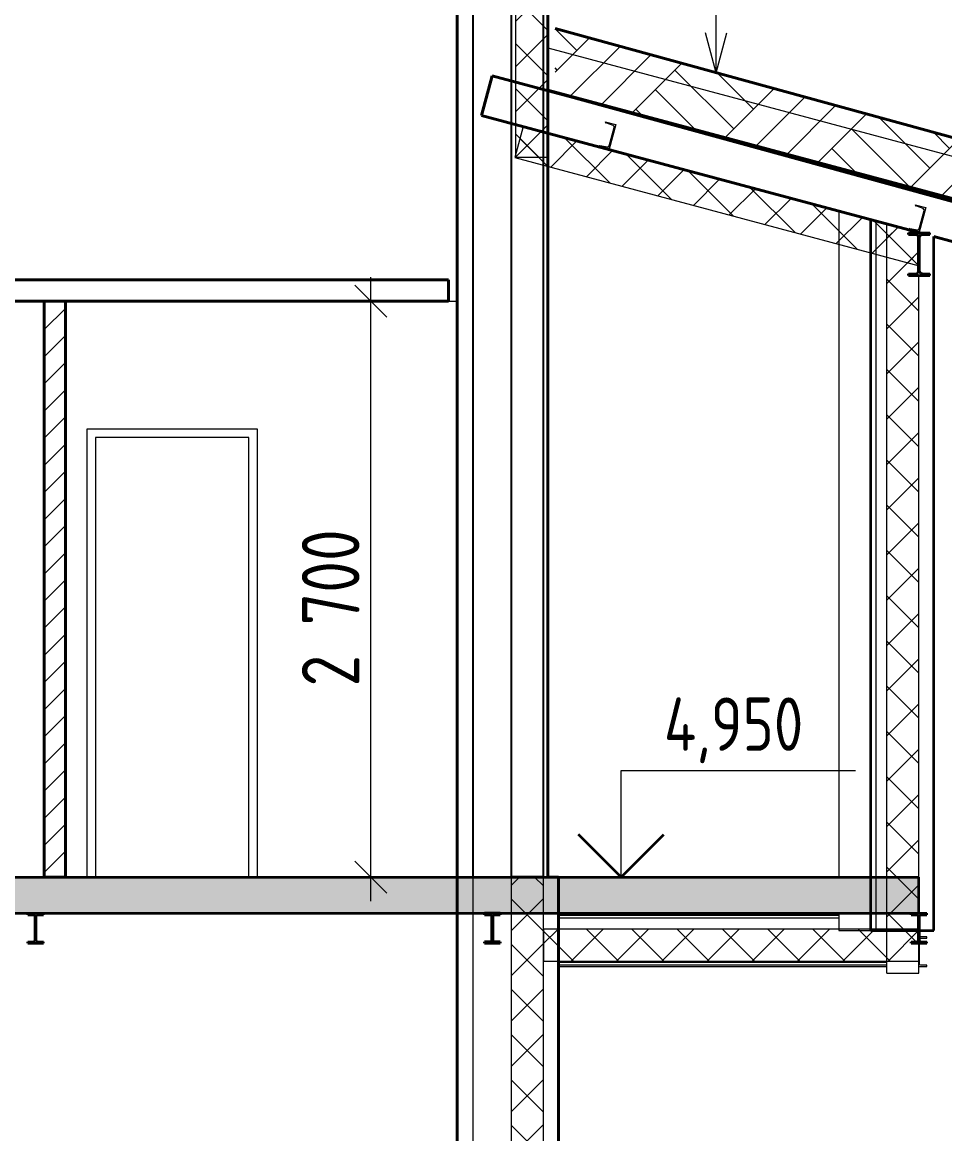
# Model space of a CAD drawing. Header units: millimetres. Extents: x 38742 to 206544, y -3832 to 13261.
# Drawn here: x 195046 to 199369, y 4715 to 9926 of the extents above; entities that cross this region are included whole.
import ezdxf

# ---------------------------------------------------------------- set-up
doc = ezdxf.new("R2010")
doc.units = ezdxf.units.MM
doc.header["$MEASUREMENT"] = 0
for name, color, linetype in [('- Спрятан', 7, 'Continuous'), ('Двери ArchiCAD', 7, 'Continuous'), ('крыша', 7, 'Continuous'), ('отделка', 7, 'Continuous'), ('перегородки', 7, 'Continuous'), ('перекрытие', 7, 'Continuous'), ('размеры', 7, 'Continuous'), ('стены наруж', 7, 'Continuous'), ('текст', 7, 'Continuous'), ('чертеж', 7, 'Continuous')]:
    doc.layers.add(name, color=color, linetype=linetype)
for name, color, linetype, lineweight in [('- Спрятан_Ном._пера__96', 7, 'Continuous', 13), ('- Спрятан_Ном._пера__98', 7, 'Continuous', 35), ('0_Ном._пера__95', 251, 'Continuous', 13), ('0_Ном._пера__97', 7, 'Continuous', 20), ('0_Ном._пера__99', 7, 'Continuous', 40), ('Двери ArchiCAD_Ном._пера__96', 7, 'Continuous', 13), ('Двери ArchiCAD_Ном._пера__97', 7, 'Continuous', 20), ('крыша_Ном._пера__97', 7, 'Continuous', 20), ('крыша_Ном._пера__99', 7, 'Continuous', 40), ('линии_Ном._пера__99', 7, 'Continuous', 40), ('отделка_Ном._пера__96', 7, 'Continuous', 13), ('перегородки_Ном._пера__96', 7, 'Continuous', 13), ('перегородки_Ном._пера__99', 7, 'Continuous', 40), ('перекрытие_Ном._пера__94', 252, 'Continuous', 13), ('перекрытие_Ном._пера__98', 7, 'Continuous', 35), ('перекрытие_Ном._пера__99', 7, 'Continuous', 40), ('подп стены Инжзащита_Ном._пера__97', 7, 'Continuous', 20), ('размеры_Ном._пера__96', 7, 'Continuous', 13), ('стены наруж_Ном._пера__1', 7, 'Continuous', 25), ('стены наруж_Ном._пера__96', 7, 'Continuous', 13), ('стены наруж_Ном._пера__97', 7, 'Continuous', 20), ('стены наруж_Ном._пера__98', 7, 'Continuous', 35), ('стены наруж_Ном._пера__99', 7, 'Continuous', 40), ('стены02_Ном._пера__96', 7, 'Continuous', 13), ('текст_Ном._пера__96', 7, 'Continuous', 13), ('чертеж_Ном._пера__96', 7, 'Continuous', 13), ('чертеж_Ном._пера__98', 7, 'Continuous', 35), ('штриховка_Ном._пера__96', 7, 'Continuous', 13)]:
    doc.layers.add(name, color=color, linetype=linetype, lineweight=lineweight)
doc.styles.add('СГЕНЕРИР_СТИЛЬ_1', font='gost_2_304-81_type.ttf')
doc.dimstyles.new('СГЕНЕРИР_СТИЛЬ__3', dxfattribs={"dimtxt": 270.000005, "dimasz": 142.5, "dimexe": 0.18, "dimexo": 200, "dimgap": 0.09, "dimtad": 1, "dimdec": 0, "dimzin": 0, "dimdsep": 46, "dimtxsty": 'СГЕНЕРИР_СТИЛЬ_1', "dimblk": 'ARROWHEAD_6', "dimblk1": 'ARROWHEAD_6', "dimblk2": 'ARROWHEAD_6', "dimcen": 0.09, "dimclrd": 7, "dimclre": 7, "dimclrt": 7, "dimadec": 0, "dimazin": 0, "dimtfac": 1, "dimtdec": 4, "dimtmove": 0, "dimatfit": 3, "dimfxl": 1, "dimtolj": 1, "dimtzin": 0, "dimarcsym": 0})
pattern_1 = [(45, (125392.65, 968.19), (-106.06602, 106.06602), []), (135, (125392.65, 968.19), (106.06602, 106.06602), [])]

# ---------------------------------------------------------------- blocks, each defined once
blk = doc.blocks.new('Элемент разреза_65_1', base_point=(125392.7, 968.2))
at = {"layer": 'крыша_Ном._пера__99', "linetype": 'Continuous'}
for p, q in [((197198.3, 9488.5), (197248.3, 9675.1)), ((200648.3, 8764.1), (197248.3, 9675.1)), ((199248.3, 8939.2), (197198.3, 9488.5)), ((199282, 8930.2), (199252.1, 8938.2)), ((200598.3, 8577.5), (199318.3, 8920.5)), ((200598.3, 8577.5), (200648.3, 8764.1))]:
    blk.add_line(p, q, dxfattribs=at)
blk = doc.blocks.new('Элемент разреза_67_1', base_point=(125392.7, 968.2))
at = {"layer": 'крыша_Ном._пера__97', "linetype": 'Continuous'}
for p in [(197508.3, 9805.4), (200598.3, 8777.5)]:
    blk.add_line(p, (200648.3, 8964.1), dxfattribs=at)
blk = doc.blocks.new('Элемент разреза_69_1', base_point=(125392.7, 968.2))
at = {"layer": 'стены наруж_Ном._пера__1', "linetype": 'Continuous'}
for p, q in [((197158.3, 5918.2), (197158.3, 10768.2)), ((197158.3, 5918.2), (197158.3, 10768.2)), ((197338.3, 5918.2), (197338.3, 10768.2)), ((197338.3, 5918.2), (197338.3, 10768.2)), ((197488.3, 5918.2), (197488.3, 10768.2)), ((197488.3, 5918.2), (197488.3, 10768.2))]:
    blk.add_line(p, q, dxfattribs=at)
at = {"layer": 'стены наруж_Ном._пера__99', "linetype": 'Continuous'}
for p, q in [((197088.3, 10768.2), (197108.3, 10768.2)), ((197088.3, 10689.2), (197088.3, 10768.2)), ((197108.3, 10768.2), (197158.3, 10768.2)), ((197158.3, 10768.2), (197338.3, 10768.2)), ((197338.3, 10768.2), (197488.3, 10768.2)), ((197488.3, 10768.2), (197508.3, 10768.2)), ((197508.3, 5918.2), (197508.3, 10768.2)), ((197083.3, 10687.9), (197088.3, 10689.2)), ((197083.3, 5918.2), (197083.3, 10687.9)), ((197188.3, 10133.2), (197191.2, 10140.3)), ((197188.3, 10033.2), (197188.3, 10133.2)), ((197191.2, 10140.3), (197198.3, 10143.2)), ((197198.3, 10143.2), (197298.3, 10143.2)), ((197305.4, 10140.3), (197298.3, 10143.2)), ((197308.3, 10133.2), (197305.4, 10140.3)), ((197308.3, 10033.2), (197308.3, 10133.2)), ((197191.2, 10026.1), (197188.3, 10033.2)), ((197198.3, 10023.2), (197191.2, 10026.1)), ((197198.3, 10023.2), (197298.3, 10023.2)), ((197298.3, 10023.2), (197305.4, 10026.1)), ((197305.4, 10026.1), (197308.3, 10033.2)), ((197338.3, 5918.2), (197488.3, 5918.2))]:
    blk.add_line(p, q, dxfattribs=at)
blk = doc.blocks.new('Элемент разреза_70_1', base_point=(125392.7, 968.2))
at = {"layer": 'перекрытие_Ном._пера__99', "linetype": 'Continuous'}
for p, q in [((190948.3, 8718.2), (197043.5, 8718.2)), ((197043.5, 8618.2), (197043.5, 8718.2)), ((190948.3, 8618.2), (197043.5, 8618.2))]:
    blk.add_line(p, q, dxfattribs=at)
blk = doc.blocks.new('Элемент разреза_74_1', base_point=(125392.7, 968.2))
at = {"layer": 'стены наруж_Ном._пера__96', "linetype": 'Continuous'}
h = blk.add_hatch(dxfattribs=at)
h.set_pattern_fill('УТЕПЛИТ_МЕЛКИЙ_0001', color=256, style=0, pattern_type=2)
h.set_pattern_definition(pattern_1)
h.paths.add_polyline_path([(197488.3, 5918.2), (197338.3, 5918.2), (197338.3, 968.2), (197488.3, 968.2)])
for p, q in [((197158.3, 968.2), (197158.3, 5918.2)), ((197158.3, 968.2), (197158.3, 5918.2)), ((197338.3, 968.2), (197338.3, 5918.2)), ((197338.3, 968.2), (197338.3, 5918.2)), ((197488.3, 968.2), (197488.3, 5918.2)), ((197488.3, 968.2), (197488.3, 5918.2))]:
    blk.add_line(p, q, dxfattribs=at)
at = {"layer": 'стены наруж_Ном._пера__99', "linetype": 'Continuous'}
for p, q in [((197083.3, 968.2), (197083.3, 5918.2)), ((197338.3, 5918.2), (197488.3, 5918.2)), ((197508.3, 5918.2), (197538.3, 5918.2)), ((197538.3, 5918.2), (197558.3, 5918.2)), ((197558.3, 968.2), (197558.3, 5918.2)), ((197211.8, 5741.3), (197211.8, 5748.2)), ((197211.8, 5748.2), (197284.8, 5748.2)), ((197211.8, 5741.3), (197239, 5741.3)), ((197243.9, 5739.2), (197239, 5741.3)), ((197246, 5734.3), (197243.9, 5739.2)), ((197246, 5622.1), (197246, 5734.3)), ((197250.7, 5734.3), (197252.7, 5739.2)), ((197250.7, 5622.1), (197250.7, 5734.3)), ((197252.7, 5739.2), (197257.7, 5741.3)), ((197257.7, 5741.3), (197284.8, 5741.3)), ((197284.8, 5741.3), (197284.8, 5748.2)), ((197211.8, 5608.2), (197211.8, 5615.1)), ((197211.8, 5615.1), (197239, 5615.1)), ((197211.8, 5608.2), (197284.8, 5608.2)), ((197239, 5615.1), (197243.9, 5617.1)), ((197243.9, 5617.1), (197246, 5622.1)), ((197252.7, 5617.1), (197250.7, 5622.1)), ((197257.7, 5615.1), (197252.7, 5617.1)), ((197257.7, 5615.1), (197284.8, 5615.1)), ((197284.8, 5608.2), (197284.8, 5615.1)), ((197083.3, 968.2), (197108.3, 968.2)), ((197108.3, 968.2), (197158.3, 968.2)), ((197158.3, 968.2), (197338.3, 968.2)), ((197338.3, 968.2), (197488.3, 968.2)), ((197488.3, 968.2), (197538.3, 968.2)), ((197538.3, 968.2), (197558.3, 968.2))]:
    blk.add_line(p, q, dxfattribs=at)
blk = doc.blocks.new('Элемент разреза_77_1', base_point=(125392.7, 968.2))
at = {"layer": 'перекрытие_Ном._пера__94', "linetype": 'Continuous'}
blk.add_hatch(color=256, dxfattribs=at).paths.add_polyline_path([(197373.3, 5748.2), (197373.3, 5918.2), (197123.3, 5918.2), (197123.3, 5748.2)])
at = {"layer": 'перекрытие_Ном._пера__98', "linetype": 'Continuous'}
for p, q in [((197123.3, 5918.2), (197373.3, 5918.2)), ((197123.3, 5748.2), (197373.3, 5748.2))]:
    blk.add_line(p, q, dxfattribs=at)
blk = doc.blocks.new('Элемент разреза_78_1', base_point=(125392.7, 968.2))
at = {"layer": 'перегородки_Ном._пера__96', "linetype": 'Continuous'}
h = blk.add_hatch(dxfattribs=at)
h.set_pattern_fill('FACE_BRICK_0001', color=256, style=0, pattern_type=2)
h.set_pattern_definition([(45, (125392.65, 968.19), (-63.63961, 63.63961), [])])
h.paths.add_polyline_path([(195248.3, 8618.2), (195148.3, 8618.2), (195148.3, 5918.2), (195248.3, 5918.2)])
at = {"layer": 'перегородки_Ном._пера__99', "linetype": 'Continuous'}
for p, q in [((195148.3, 8618.2), (195248.3, 8618.2)), ((195148.3, 5918.2), (195148.3, 8618.2)), ((195248.3, 5918.2), (195248.3, 8618.2)), ((195148.3, 5918.2), (195248.3, 5918.2))]:
    blk.add_line(p, q, dxfattribs=at)
blk = doc.blocks.new('Элемент разреза_79_1', base_point=(125392.7, 968.2))
at = {"layer": 'перекрытие_Ном._пера__94', "linetype": 'Continuous'}
blk.add_hatch(color=256, dxfattribs=at).paths.add_polyline_path([(197123.3, 5748.2), (197123.3, 5918.2), (190785.8, 5918.2), (190785.8, 5748.2)])
at = {"layer": 'перекрытие_Ном._пера__98', "linetype": 'Continuous'}
for p, q in [((190785.8, 5918.2), (197123.3, 5918.2)), ((190785.8, 5748.2), (197123.3, 5748.2))]:
    blk.add_line(p, q, dxfattribs=at)
blk = doc.blocks.new('Элемент разреза_84_1', base_point=(125392.7, 968.2))
at = {"layer": 'отделка_Ном._пера__96', "linetype": 'Continuous'}
for p, q in [((199098.3, 5468.2), (199098.3, 5668.2)), ((199248.3, 5468.2), (199248.3, 5608.2)), ((199098.3, 5468.2), (199248.3, 5468.2))]:
    blk.add_line(p, q, dxfattribs=at)
blk = doc.blocks.new('Элемент разреза_85_1', base_point=(125392.7, 968.2))
at = {"layer": 'перекрытие_Ном._пера__94', "linetype": 'Continuous'}
blk.add_hatch(color=256, dxfattribs=at).paths.add_polyline_path([(199248.3, 5748.2), (199248.3, 5918.2), (197373.3, 5918.2), (197373.3, 5748.2)])
at = {"layer": 'перекрытие_Ном._пера__98', "linetype": 'Continuous'}
for p, q in [((197373.3, 5918.2), (199248.3, 5918.2)), ((199248.3, 5748.2), (199248.3, 5918.2)), ((197373.3, 5748.2), (199248.3, 5748.2))]:
    blk.add_line(p, q, dxfattribs=at)
blk = doc.blocks.new('Элемент разреза_92_1', base_point=(125392.7, 968.2))
at = {"layer": 'Двери ArchiCAD_Ном._пера__96', "linetype": 'Continuous'}
for p, q in [((195348.3, 8018.2), (195348.3, 5918.2)), ((196148.3, 8018.2), (195348.3, 8018.2)), ((196148.3, 5918.2), (196148.3, 8018.2))]:
    blk.add_line(p, q, dxfattribs=at)
at = {"layer": 'Двери ArchiCAD_Ном._пера__97', "linetype": 'Continuous'}
for p, q in [((195388.3, 7978.2), (195388.3, 5918.2)), ((196108.3, 7978.2), (195388.3, 7978.2)), ((196108.3, 5918.2), (196108.3, 7978.2))]:
    blk.add_line(p, q, dxfattribs=at)
blk = doc.blocks.new('Элемент разреза_93_1', base_point=(125392.7, 968.2))
at = {"layer": 'перегородки_Ном._пера__96', "linetype": 'Continuous'}
blk.add_line((197043.5, 8618.2), (197083.3, 8618.2), dxfattribs=at)
blk = doc.blocks.new('Элемент разреза_102_1', base_point=(125392.7, 968.2))
at = {"layer": 'стены наруж_Ном._пера__96', "linetype": 'Continuous'}
for p, q in [((198873.3, 9039.7), (198873.3, 5918.2)), ((198873.3, 5748.2), (198873.3, 5668.2)), ((198873.3, 5668.2), (199023.3, 5668.2))]:
    blk.add_line(p, q, dxfattribs=at)
blk = doc.blocks.new('Элемент разреза_103_1', base_point=(125392.7, 968.2))
at = {"layer": 'стены наруж_Ном._пера__96', "linetype": 'Continuous'}
h = blk.add_hatch(dxfattribs=at)
h.set_pattern_fill('УТЕПЛИТ_МЕЛКИЙ_0001', color=256, style=0, pattern_type=2)
h.set_pattern_definition(pattern_1)
h.paths.add_polyline_path([(199248.3, 8939.2), (199098.3, 8979.4), (199098.3, 5668.2), (199246, 5668.2), (199246, 5734.3), (199243.9, 5739.2), (199239, 5741.3), (199211.8, 5741.3), (199211.8, 5748.2), (199248.3, 5748.2), (199248.3, 8738.2), (199198.8, 8738.2), (199198.8, 8746.2), (199235.1, 8746.2), (199242.8, 8749.4), (199246.1, 8757.2), (199246.1, 8919.2), (199242.8, 8927), (199235.1, 8930.2), (199198.8, 8930.2), (199198.8, 8938.2), (199248.3, 8938.2)])
at = {"layer": 'стены наруж_Ном._пера__97', "linetype": 'Continuous'}
for p, q in [((199048.3, 5668.2), (199048.3, 8992.8)), ((199048.3, 5668.2), (199048.3, 8992.8)), ((199098.3, 5668.2), (199098.3, 8979.4)), ((199098.3, 5668.2), (199098.3, 8979.4)), ((199248.3, 8938.2), (199248.3, 8939.2)), ((199248.3, 8938.2), (199248.3, 8939.2)), ((199248.3, 5748.2), (199248.3, 8738.2)), ((199248.3, 5748.2), (199248.3, 8738.2))]:
    blk.add_line(p, q, dxfattribs=at)
at = {"layer": 'стены наруж_Ном._пера__98', "linetype": 'Continuous'}
for p, q in [((199048.3, 8992.8), (199023.3, 8999.5)), ((199023.3, 5668.2), (199023.3, 8999.5)), ((199098.3, 8979.4), (199048.3, 8992.8)), ((199248.3, 8939.2), (199098.3, 8979.4)), ((199198.8, 8930.2), (199198.8, 8938.2)), ((199198.8, 8938.2), (199248.3, 8938.2)), ((199198.8, 8930.2), (199235.1, 8930.2)), ((199242.8, 8927), (199235.1, 8930.2)), ((199246.1, 8919.2), (199242.8, 8927)), ((199246.1, 8757.2), (199246.1, 8919.2)), ((199248.3, 8938.2), (199252.1, 8938.2)), ((199251.6, 8919.2), (199254.8, 8927)), ((199251.6, 8757.2), (199251.6, 8919.2)), ((199254.8, 8927), (199262.6, 8930.2)), ((199262.6, 8930.2), (199282, 8930.2)), ((199318.3, 5668.2), (199318.3, 8920.5)), ((199242.8, 8749.4), (199246.1, 8757.2)), ((199254.8, 8749.4), (199251.6, 8757.2)), ((199198.8, 8738.2), (199198.8, 8746.2)), ((199198.8, 8746.2), (199235.1, 8746.2)), ((199198.8, 8738.2), (199248.3, 8738.2)), ((199235.1, 8746.2), (199242.8, 8749.4)), ((199248.3, 8738.2), (199298.3, 8738.2)), ((199262.6, 8746.2), (199254.8, 8749.4)), ((199262.6, 8746.2), (199298.3, 8746.2)), ((199298.3, 8746.2), (199298.8, 8746.2)), ((199298.3, 8738.2), (199298.8, 8738.2)), ((199298.8, 8738.2), (199298.8, 8746.2)), ((199211.8, 5741.3), (199211.8, 5748.2)), ((199211.8, 5748.2), (199248.3, 5748.2)), ((199211.8, 5741.3), (199239, 5741.3)), ((199243.9, 5739.2), (199239, 5741.3)), ((199246, 5734.3), (199243.9, 5739.2)), ((199246, 5668.2), (199246, 5734.3)), ((199248.3, 5748.2), (199284.8, 5748.2)), ((199250.7, 5734.3), (199252.7, 5739.2)), ((199250.7, 5668.2), (199250.7, 5734.3)), ((199252.7, 5739.2), (199257.7, 5741.3)), ((199257.7, 5741.3), (199284.8, 5741.3)), ((199284.8, 5741.3), (199284.8, 5748.2)), ((199023.3, 5668.2), (199048.3, 5668.2)), ((199048.3, 5668.2), (199098.3, 5668.2)), ((199098.3, 5668.2), (199246, 5668.2)), ((199250.7, 5668.2), (199298.3, 5668.2)), ((199298.3, 5668.2), (199318.3, 5668.2))]:
    blk.add_line(p, q, dxfattribs=at)
blk = doc.blocks.new('Элемент разреза_104_1', base_point=(125392.7, 968.2))
at = {"layer": '- Спрятан_Ном._пера__96', "linetype": 'Continuous', "lineweight": 25}
blk.add_hatch(color=7, dxfattribs=at).paths.add_polyline_path([(197211.8, 5608.2), (197284.8, 5608.2), (197284.8, 5615.1), (197257.7, 5615.1), (197252.7, 5617.1), (197250.7, 5622.1), (197250.7, 5734.3), (197252.7, 5739.2), (197257.7, 5741.3), (197284.8, 5741.3), (197284.8, 5748.2), (197211.8, 5748.2), (197211.8, 5741.3), (197239, 5741.3), (197243.9, 5739.2), (197246, 5734.3), (197246, 5622.1), (197243.9, 5617.1), (197239, 5615.1), (197211.8, 5615.1)])
at = {"layer": '- Спрятан_Ном._пера__98', "linetype": 'Continuous'}
for p, q in [((197211.8, 5748.2), (197284.8, 5748.2)), ((197211.8, 5741.3), (197211.8, 5748.2)), ((197211.8, 5741.3), (197239, 5741.3)), ((197243.9, 5739.2), (197239, 5741.3)), ((197246, 5734.3), (197243.9, 5739.2)), ((197246, 5622.1), (197246, 5734.3)), ((197250.7, 5734.3), (197252.7, 5739.2)), ((197250.7, 5622.1), (197250.7, 5734.3)), ((197252.7, 5739.2), (197257.7, 5741.3)), ((197257.7, 5741.3), (197284.8, 5741.3)), ((197284.8, 5741.3), (197284.8, 5748.2)), ((197211.8, 5615.1), (197239, 5615.1)), ((197211.8, 5608.2), (197211.8, 5615.1)), ((197211.8, 5608.2), (197284.8, 5608.2)), ((197239, 5615.1), (197243.9, 5617.1)), ((197243.9, 5617.1), (197246, 5622.1)), ((197252.7, 5617.1), (197250.7, 5622.1)), ((197257.7, 5615.1), (197252.7, 5617.1)), ((197257.7, 5615.1), (197284.8, 5615.1)), ((197284.8, 5608.2), (197284.8, 5615.1))]:
    blk.add_line(p, q, dxfattribs=at)
blk = doc.blocks.new('Элемент разреза_106_1', base_point=(125392.7, 968.2))
at = {"layer": '- Спрятан_Ном._пера__96', "linetype": 'Continuous', "lineweight": 25}
blk.add_hatch(color=7, dxfattribs=at).paths.add_polyline_path([(199211.8, 5608.2), (199284.8, 5608.2), (199284.8, 5615.1), (199257.7, 5615.1), (199252.7, 5617.1), (199250.7, 5622.1), (199250.7, 5734.3), (199252.7, 5739.2), (199257.7, 5741.3), (199284.8, 5741.3), (199284.8, 5748.2), (199211.8, 5748.2), (199211.8, 5741.3), (199239, 5741.3), (199243.9, 5739.2), (199246, 5734.3), (199246, 5622.1), (199243.9, 5617.1), (199239, 5615.1), (199211.8, 5615.1)])
at = {"layer": '- Спрятан_Ном._пера__98', "linetype": 'Continuous'}
for p, q in [((199211.8, 5748.2), (199284.8, 5748.2)), ((199211.8, 5741.3), (199211.8, 5748.2)), ((199211.8, 5741.3), (199239, 5741.3)), ((199243.9, 5739.2), (199239, 5741.3)), ((199246, 5734.3), (199243.9, 5739.2)), ((199246, 5622.1), (199246, 5734.3)), ((199250.7, 5734.3), (199252.7, 5739.2)), ((199250.7, 5622.1), (199250.7, 5734.3)), ((199252.7, 5739.2), (199257.7, 5741.3)), ((199257.7, 5741.3), (199284.8, 5741.3)), ((199284.8, 5741.3), (199284.8, 5748.2)), ((199211.8, 5615.1), (199239, 5615.1)), ((199211.8, 5608.2), (199211.8, 5615.1)), ((199211.8, 5608.2), (199284.8, 5608.2)), ((199239, 5615.1), (199243.9, 5617.1)), ((199243.9, 5617.1), (199246, 5622.1)), ((199252.7, 5617.1), (199250.7, 5622.1)), ((199257.7, 5615.1), (199252.7, 5617.1)), ((199257.7, 5615.1), (199284.8, 5615.1)), ((199284.8, 5608.2), (199284.8, 5615.1))]:
    blk.add_line(p, q, dxfattribs=at)
blk = doc.blocks.new('Элемент разреза_108_1', base_point=(125392.7, 968.2))
at = {"layer": '- Спрятан_Ном._пера__96', "linetype": 'Continuous', "lineweight": 25}
blk.add_hatch(color=7, dxfattribs=at).paths.add_polyline_path([(195071.8, 5608.2), (195144.8, 5608.2), (195144.8, 5615.1), (195117.7, 5615.1), (195112.7, 5617.1), (195110.7, 5622.1), (195110.7, 5734.3), (195112.7, 5739.2), (195117.7, 5741.3), (195144.8, 5741.3), (195144.8, 5748.2), (195071.8, 5748.2), (195071.8, 5741.3), (195099, 5741.3), (195103.9, 5739.2), (195106, 5734.3), (195106, 5622.1), (195103.9, 5617.1), (195099, 5615.1), (195071.8, 5615.1)])
at = {"layer": '- Спрятан_Ном._пера__98', "linetype": 'Continuous'}
for p, q in [((195071.8, 5748.2), (195144.8, 5748.2)), ((195071.8, 5741.3), (195071.8, 5748.2)), ((195071.8, 5741.3), (195099, 5741.3)), ((195103.9, 5739.2), (195099, 5741.3)), ((195106, 5734.3), (195103.9, 5739.2)), ((195106, 5622.1), (195106, 5734.3)), ((195110.7, 5734.3), (195112.7, 5739.2)), ((195110.7, 5622.1), (195110.7, 5734.3)), ((195112.7, 5739.2), (195117.7, 5741.3)), ((195117.7, 5741.3), (195144.8, 5741.3)), ((195144.8, 5741.3), (195144.8, 5748.2)), ((195071.8, 5615.1), (195099, 5615.1)), ((195071.8, 5608.2), (195071.8, 5615.1)), ((195071.8, 5608.2), (195144.8, 5608.2)), ((195099, 5615.1), (195103.9, 5617.1)), ((195103.9, 5617.1), (195106, 5622.1)), ((195112.7, 5617.1), (195110.7, 5622.1)), ((195117.7, 5615.1), (195112.7, 5617.1)), ((195117.7, 5615.1), (195144.8, 5615.1)), ((195144.8, 5608.2), (195144.8, 5615.1))]:
    blk.add_line(p, q, dxfattribs=at)
blk = doc.blocks.new('Элемент разреза_109_1', base_point=(125392.7, 968.2))
at = {"layer": '- Спрятан_Ном._пера__96', "linetype": 'Continuous'}
for p, q in [((197558.3, 5739.2), (198873.3, 5739.2)), ((197558.3, 5727.2), (198873.3, 5727.2)), ((197558.3, 5519.2), (199098.3, 5519.2)), ((197558.3, 5507.2), (199098.3, 5507.2)), ((197558.3, 5498.2), (199098.3, 5498.2))]:
    blk.add_line(p, q, dxfattribs=at)
blk = doc.blocks.new('Элемент разреза_110_1', base_point=(125392.7, 968.2))
at = {"layer": '- Спрятан_Ном._пера__96', "linetype": 'Continuous'}
for p, q in [((199284.8, 5638.2), (199250.7, 5638.2)), ((199250.7, 5624.3), (199252.7, 5629.2)), ((199252.7, 5629.2), (199257.7, 5631.3)), ((199257.7, 5631.3), (199284.8, 5631.3)), ((199284.8, 5631.3), (199284.8, 5638.2)), ((199250.7, 5512.1), (199250.7, 5608.2)), ((199248.3, 5498.2), (199284.8, 5498.2)), ((199252.7, 5507.1), (199250.7, 5512.1)), ((199257.7, 5505.1), (199252.7, 5507.1)), ((199284.8, 5505.1), (199257.7, 5505.1)), ((199284.8, 5498.2), (199284.8, 5505.1))]:
    blk.add_line(p, q, dxfattribs=at)
blk = doc.blocks.new('Элемент разреза_116_1', base_point=(125392.7, 968.2))
at = {"layer": '- Спрятан_Ном._пера__96', "linetype": 'Continuous', "lineweight": 25}
blk.add_hatch(color=7, dxfattribs=at).paths.add_polyline_path([(199298.8, 8738.2), (199298.8, 8746.2), (199262.6, 8746.2), (199254.8, 8749.4), (199251.6, 8757.2), (199251.6, 8919.2), (199254.8, 8927), (199262.6, 8930.2), (199298.8, 8930.2), (199298.8, 8938.2), (199198.8, 8938.2), (199198.8, 8930.2), (199235.1, 8930.2), (199242.8, 8927), (199246.1, 8919.2), (199246.1, 8757.2), (199242.8, 8749.4), (199235.1, 8746.2), (199198.8, 8746.2), (199198.8, 8738.2)])
at = {"layer": '- Спрятан_Ном._пера__98', "linetype": 'Continuous'}
for p, q in [((199198.8, 8938.2), (199298.8, 8938.2)), ((199198.8, 8930.2), (199198.8, 8938.2)), ((199198.8, 8930.2), (199235.1, 8930.2)), ((199242.8, 8927), (199235.1, 8930.2)), ((199246.1, 8919.2), (199242.8, 8927)), ((199246.1, 8757.2), (199246.1, 8919.2)), ((199251.6, 8919.2), (199254.8, 8927)), ((199251.6, 8757.2), (199251.6, 8919.2)), ((199254.8, 8927), (199262.6, 8930.2)), ((199262.6, 8930.2), (199298.8, 8930.2)), ((199298.8, 8930.2), (199298.8, 8938.2)), ((199242.8, 8749.4), (199246.1, 8757.2)), ((199254.8, 8749.4), (199251.6, 8757.2)), ((199198.8, 8746.2), (199235.1, 8746.2)), ((199198.8, 8738.2), (199198.8, 8746.2)), ((199198.8, 8738.2), (199298.8, 8738.2)), ((199235.1, 8746.2), (199242.8, 8749.4)), ((199262.6, 8746.2), (199254.8, 8749.4)), ((199262.6, 8746.2), (199298.8, 8746.2)), ((199298.8, 8738.2), (199298.8, 8746.2))]:
    blk.add_line(p, q, dxfattribs=at)
blk = doc.blocks.new('Элемент разреза_117_1', base_point=(125392.7, 968.2))
at = {"layer": '- Спрятан_Ном._пера__96', "linetype": 'Continuous'}
for p, q in [((197508.3, 9611.3), (200416.5, 8832.1)), ((197508.3, 9609.9), (200416.2, 8830.7)), ((197508.3, 9606.3), (200415.3, 8827.4)), ((200415.1, 8826.6), (200415.3, 8827.4)), ((200415.3, 8827.4), (200415.6, 8828.5)), ((200415.6, 8828.5), (200416.2, 8830.7)), ((200416.2, 8830.7), (200416.5, 8832.1))]:
    blk.add_line(p, q, dxfattribs=at)
blk = doc.blocks.new('Отметка высоты (ГОСТ)[36]_1', base_point=(197853, 5918.2))
at = {"layer": 'чертеж_Ном._пера__96', "linetype": 'Continuous'}
for p, q in [((197853, 5918.2), (197853, 6418.2)), ((197853, 6418.2), (198950.6, 6418.2)), ((197221.7, 5918.2), (198053, 5918.2))]:
    blk.add_line(p, q, dxfattribs=at)
at = {"layer": 'чертеж_Ном._пера__98', "linetype": 'Continuous'}
for q in [(197653, 6118.2), (198053, 6118.2)]:
    blk.add_line((197853, 5918.2), q, dxfattribs=at)
at = {"layer": 'чертеж_Ном._пера__96', "insert": (198053, 6451.7), "char_height": 250, "attachment_point": 7, "style": 'СГЕНЕРИР_СТИЛЬ_1'}
blk.add_mtext('{4,950\\A1{\\H.66x;\\S^  ;}}', dxfattribs=at)
blk = doc.blocks.new('Линия_5_1', base_point=(198298.3, 9688.8))
at = {"layer": 'текст_Ном._пера__96', "linetype": 'Continuous'}
for q in [(198298.3, 11664.9), (198248.3, 9875.4), (198348.3, 9875.4)]:
    blk.add_line((198298.3, 9688.8), q, dxfattribs=at)
blk = doc.blocks.new('*D194', base_point=(125392.7, 968.2))
at = {"layer": 'размеры_Ном._пера__96', "linetype": 'Continuous', "transparency": 16777216}
for p, q in [((196680.1, 8618.2), (196680.1, 8730.7)), ((196755.1, 8543.2), (196605.1, 8693.2)), ((196820.7, 8618.2), (196480.1, 8618.2)), ((196680.1, 5918.2), (196680.1, 8618.2)), ((196605.1, 5993.2), (196755.1, 5843.2)), ((196820.7, 5918.2), (196480.1, 5918.2)), ((196680.1, 5805.7), (196680.1, 5918.2))]:
    blk.add_line(p, q, dxfattribs=at)
at = {"layer": 'размеры_Ном._пера__96', "transparency": 16777216, "insert": (196626.1, 6811.3), "char_height": 270, "attachment_point": 7, "rotation": 90, "style": 'СГЕНЕРИР_СТИЛЬ_1'}
blk.add_mtext('{2\xa0700}', dxfattribs=at)
blk = doc.blocks.new('ARROWHEAD_6')
at = {"color": 0, "linetype": 'Continuous', "lineweight": 0}
for p, q in [((-0.5, -0.5), (0.5, 0.5)), ((0, 0), (-1, 0))]:
    blk.add_line(p, q, dxfattribs=at)

msp = doc.modelspace()

# ---------------------------------------------------------------- hatches: boundary and pattern name
at = {"layer": '0_Ном._пера__95', "linetype": 'Continuous'}
for points in [[(197796.8, 9330.1), (197748.8, 9343), (197749.4, 9345.3, -0.388879), (197752.3, 9347.2), (197788.8, 9340.8, 0.388879), (197796.6, 9345.7), (197819.9, 9432.6, 0.388879), (197815.6, 9440.8), (197780.8, 9453.5, -0.388879), (197779.2, 9456.6), (197779.8, 9458.9), (197827.8, 9446)], [(199249.2, 8941), (199201.2, 8953.8), (199201.8, 8956.2, -0.388879), (199204.8, 8958), (199241.3, 8951.6, 0.388879), (199249.1, 8956.6), (199272.3, 9043.4, 0.388879), (199268.1, 9051.6), (199233.2, 9064.3, -0.388879), (199231.6, 9067.4), (199232.3, 9069.7), (199280.3, 9056.9)]]:
    msp.add_hatch(color=256, dxfattribs=at).paths.add_polyline_path(points)
at = {"layer": 'подп стены Инжзащита_Ном._пера__97', "linetype": 'Continuous'}
h = msp.add_hatch(dxfattribs=at)
h.set_pattern_fill('УТЕПЛИТ_МЕЛКИЙ_0001', color=256, style=0, pattern_type=2)
h.set_pattern_definition(pattern_1)
h.paths.add_polyline_path([(197508.3, 9291.4), (197358.3, 9291.4), (197358.3, 10768.2), (197508.3, 10768.2)])
h = msp.add_hatch(dxfattribs=at)
h.set_pattern_fill('УТЕПЛИТ_МЕЛКИЙ_0001', color=256, style=0, pattern_type=2)
h.set_pattern_definition(pattern_1)
h.paths.add_polyline_path([(199249.2, 8939), (197393.2, 9436.3), (197354.4, 9291.4), (199249.2, 8783.7)])
at = {"layer": 'стены02_Ном._пера__96', "linetype": 'Continuous'}
h = msp.add_hatch(dxfattribs=at)
h.set_pattern_fill('EARTH_0001', color=256, style=0, pattern_type=2)
h.set_pattern_definition([(45, (125392.65, 968.2), (-275.7716, 275.7716), []), (45, (125300.7, 1060.1), (-551.543, 551.543), []), (45, (125208.8, 1152), (-551.543, 551.543), []), (135, (125116.88, 1243.96), (91.92388, 91.92388), [390, -390])])
h.paths.add_polyline_path([(197543.3, 9896.1), (201063.4, 8929.8), (200989.8, 8650), (197543.3, 9596.1)])
at = {"layer": 'штриховка_Ном._пера__96', "linetype": 'Continuous'}
h = msp.add_hatch(dxfattribs=at)
h.set_pattern_fill('УТЕПЛИТ_МЕЛКИЙ_0001', color=256, style=0, pattern_type=2)
h.set_pattern_definition(pattern_1)
h.paths.add_polyline_path([(197488.3, 5524.2), (199248.3, 5524.2), (199248.3, 5674.2), (197488.3, 5674.2)])

# ---------------------------------------------------------------- linework, layer by layer
at = {"layer": '0_Ном._пера__97', "linetype": 'Continuous'}
for p, q in [((197779.2, 9456.6), (197779.8, 9458.9)), ((197779.8, 9458.9), (197827.8, 9446)), ((197815.6, 9440.8), (197780.8, 9453.5)), ((197796.6, 9345.7), (197819.9, 9432.6)), ((197827.8, 9446), (197796.8, 9330.1)), ((197748.8, 9343), (197749.4, 9345.3)), ((197796.8, 9330.1), (197748.8, 9343)), ((197752.3, 9347.2), (197788.8, 9340.8)), ((199231.6, 9067.4), (199232.3, 9069.7)), ((199232.3, 9069.7), (199280.3, 9056.9)), ((199268.1, 9051.6), (199233.2, 9064.3)), ((199249.1, 8956.6), (199272.3, 9043.4)), ((199280.3, 9056.9), (199249.2, 8941)), ((199201.2, 8953.8), (199201.8, 8956.2)), ((199249.2, 8941), (199201.2, 8953.8)), ((199204.8, 8958), (199241.3, 8951.6))]:
    msp.add_line(p, q, dxfattribs=at)
for centre, radius, start, end in [((197781.7, 9455.9), 2.57, 165.0161, 250.0161), ((197813.3, 9434.4), 6.86, 345, 70), ((197751.9, 9344.7), 2.57, 80, 165), ((197790, 9347.5), 6.86, 259.9811, 344.9811), ((199234.1, 9066.7), 2.57, 165.0161, 250.0161), ((199265.7, 9045.2), 6.86, 345, 70), ((199204.3, 8955.5), 2.57, 80, 165), ((199242.4, 8958.3), 6.86, 259.9811, 344.9811)]:
    msp.add_arc(centre, radius, start, end, dxfattribs=at)
at = {"layer": '0_Ном._пера__99', "linetype": 'Continuous'}
msp.add_line((197593.3, 9582.3), (200643.1, 8745.1), dxfattribs=at)
at = {"layer": 'линии_Ном._пера__99', "linetype": 'Continuous', "flags": 128}
msp.add_lwpolyline([(197543.3, 9896.1), (201063.4, 8929.8)], dxfattribs=at)
at = {"layer": 'подп стены Инжзащита_Ном._пера__97', "linetype": 'Continuous', "flags": 128}
for points in [[(197508.3, 9291.4), (197358.3, 9291.4), (197358.3, 10768.2), (197508.3, 10768.2)], [(199249.2, 8939), (197393.2, 9436.3), (197354.4, 9291.4), (199249.2, 8783.7)]]:
    msp.add_lwpolyline(points, close=True, dxfattribs=at)
at = {"layer": 'штриховка_Ном._пера__96', "linetype": 'Continuous', "flags": 128}
msp.add_lwpolyline([(197488.3, 5524.2), (199248.3, 5524.2), (199248.3, 5674.2), (197488.3, 5674.2)], close=True, dxfattribs=at)

# ---------------------------------------------------------------- block references
at = {"layer": '- Спрятан'}
for name in ['Элемент разреза_117_1', 'Элемент разреза_116_1', 'Элемент разреза_108_1', 'Элемент разреза_104_1', 'Элемент разреза_109_1', 'Элемент разреза_106_1', 'Элемент разреза_110_1']:
    msp.add_blockref(name, (125392.7, 968.2), dxfattribs=at)
at = {"layer": 'Двери ArchiCAD'}
msp.add_blockref('Элемент разреза_92_1', (125392.7, 968.2), dxfattribs=at)
at = {"layer": 'крыша'}
for name in ['Элемент разреза_67_1', 'Элемент разреза_65_1']:
    msp.add_blockref(name, (125392.7, 968.2), dxfattribs=at)
at = {"layer": 'отделка'}
msp.add_blockref('Элемент разреза_84_1', (125392.7, 968.2), dxfattribs=at)
at = {"layer": 'перегородки'}
for name in ['Элемент разреза_78_1', 'Элемент разреза_93_1']:
    msp.add_blockref(name, (125392.7, 968.2), dxfattribs=at)
at = {"layer": 'перекрытие'}
for name in ['Элемент разреза_70_1', 'Элемент разреза_79_1', 'Элемент разреза_77_1', 'Элемент разреза_85_1']:
    msp.add_blockref(name, (125392.7, 968.2), dxfattribs=at)
at = {"layer": 'стены наруж'}
for name in ['Элемент разреза_69_1', 'Элемент разреза_102_1', 'Элемент разреза_103_1', 'Элемент разреза_74_1']:
    msp.add_blockref(name, (125392.7, 968.2), dxfattribs=at)
at = {"layer": 'текст', "linetype": 'Continuous'}
msp.add_blockref('Линия_5_1', (198298.3, 9688.8), dxfattribs=at)
at = {"layer": 'чертеж', "linetype": 'Continuous'}
msp.add_blockref('Отметка высоты (ГОСТ)[36]_1', (197853, 5918.2), dxfattribs=at)

# ---------------------------------------------------------------- dimensions: what is measured, and where the dimension line sits
at = {"layer": 'размеры', "linetype": 'Continuous'}
dim = msp.add_linear_dim(base=(196680.1, 8618.2), p1=(190748.3, 5918.2), p2=(194195.5, 8618.2), angle=90, dimstyle='СГЕНЕРИР_СТИЛЬ__3', dxfattribs=at)
dim.commit()
dim.dimension.update_dxf_attribs({"geometry": '*D194', "text_midpoint": (196491.1, 7272.9), "dimtype": 160, "text_rotation": 90})

doc.saveas('drawing.dxf')
